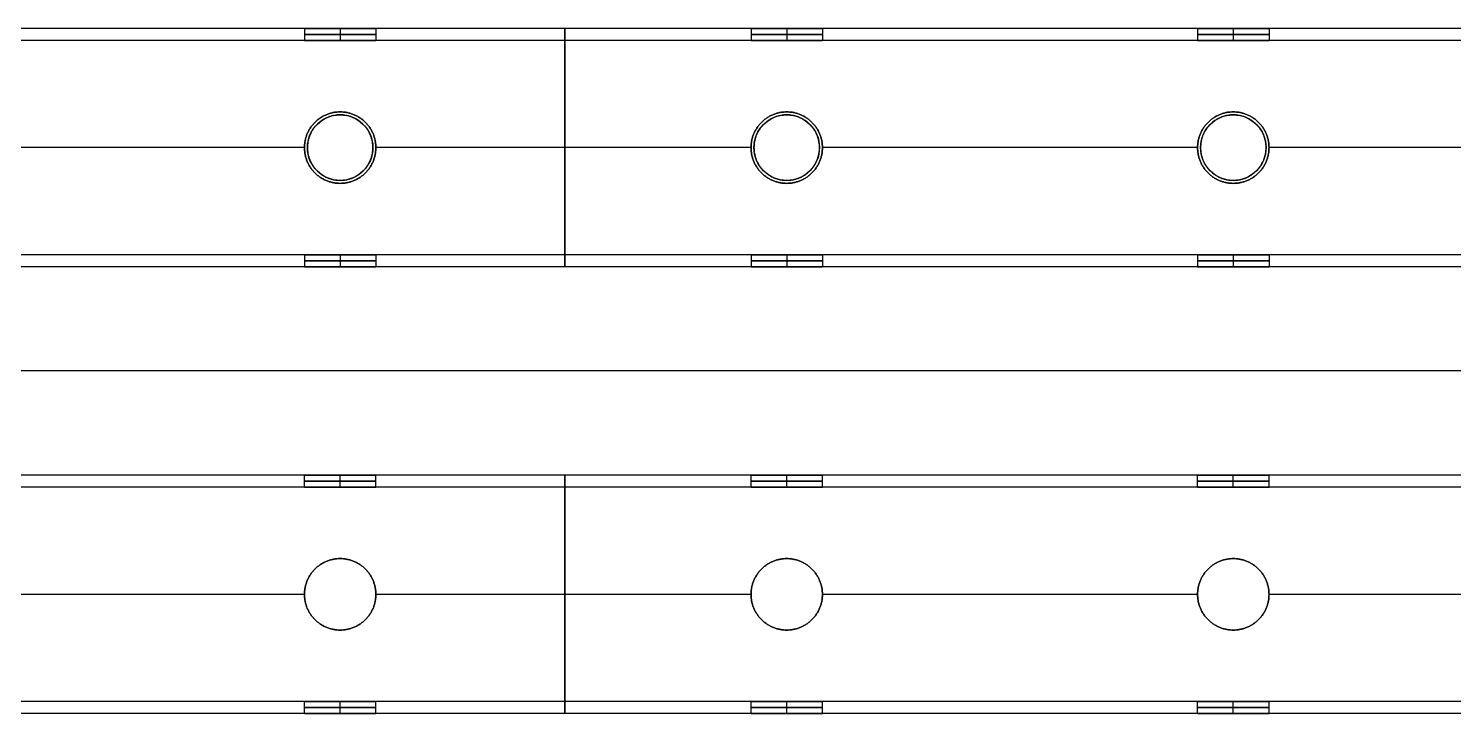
# Model space of a CAD drawing. Header units: millimetres. Extents: x -6529 to 809, y -8611 to 207.
# Drawn here: x -5088 to -4848.6, y -4487.4 to -4372.4 of the extents above; entities that cross this region are included whole.
import ezdxf

# ---------------------------------------------------------------- set-up
doc = ezdxf.new("R2010")
doc.units = ezdxf.units.MM
doc.header["$MEASUREMENT"] = 0
for name, color, linetype, true_color in [('gaten$11mm', 7, 'Continuous', 0xff6a35), ('platen', 7, 'Continuous', 0x007f00), ('staal', 5, 'Continuous', 0x0000ff)]:
    doc.layers.add(name, color=color, linetype=linetype, true_color=true_color)

# ---------------------------------------------------------------- blocks, each defined once
blk = doc.blocks.new('plaat base')
at = {"layer": 'platen'}
for p, q in [((58, -600), (1258, -600)), ((58, -600, 18), (1258, -600, 18))]:
    blk.add_line(p, q, dxfattribs=at)
blk = doc.blocks.new('top plaat')
at = {"layer": 'platen'}
for p, q in [((0, -618), (1316, -618)), ((0, -618, 18), (1316, -618, 18)), ((245.5, -650), (245.5, -650, 18)), ((320.5, -650), (320.5, -650, 18)), ((395.5, -650), (395.5, -650, 18)), ((240, -655.5), (240, -655.5, 18)), ((251, -655.5), (251, -655.5, 18)), ((315, -655.5), (315, -655.5, 18)), ((326, -655.5), (326, -655.5, 18)), ((390, -655.5), (390, -655.5, 18)), ((401, -655.5), (401, -655.5, 18)), ((245.5, -661), (245.5, -661, 18)), ((320.5, -661), (320.5, -661, 18)), ((395.5, -661), (395.5, -661, 18))]:
    blk.add_line(p, q, dxfattribs=at)
for centre in [(245.5, -655.5, 9), (320.5, -655.5, 9), (395.5, -655.5, 9)]:
    blk.add_circle(centre, 5.5, dxfattribs=at)
for points in [[(245.5, -650), (251, -650), (251, -655.5), (251, -661), (245.5, -661), (240, -661), (240, -655.5), (240, -650), (245.5, -650)], [(245.5, -650, 18), (251, -650, 18), (251, -655.5, 18), (251, -661, 18), (245.5, -661, 18), (240, -661, 18), (240, -655.5, 18), (240, -650, 18), (245.5, -650, 18)], [(320.5, -650), (326, -650), (326, -655.5), (326, -661), (320.5, -661), (315, -661), (315, -655.5), (315, -650), (320.5, -650)], [(320.5, -650, 18), (326, -650, 18), (326, -655.5, 18), (326, -661, 18), (320.5, -661, 18), (315, -661, 18), (315, -655.5, 18), (315, -650, 18), (320.5, -650, 18)], [(395.5, -650), (401, -650), (401, -655.5), (401, -661), (395.5, -661), (390, -661), (390, -655.5), (390, -650), (395.5, -650)], [(395.5, -650, 18), (401, -650, 18), (401, -655.5, 18), (401, -661, 18), (395.5, -661, 18), (390, -661, 18), (390, -655.5, 18), (390, -650, 18), (395.5, -650, 18)]]:
    blk.add_rational_spline(points, [1, 0.707106781187, 1, 0.707106781187, 1, 0.707106781187, 1, 0.707106781187, 1], degree=2, knots=[-37.699112, -37.699112, -37.699112, -28.274334, -28.274334, -18.849556, -18.849556, -9.424778, -9.424778, 0, 0, 0], dxfattribs=at)

msp = doc.modelspace()

# ---------------------------------------------------------------- linework, layer by layer
at = {"layer": 'gaten$11mm'}
for centre in [(-5035.61, -4392.39), (-4960.61, -4392.39), (-4885.61, -4392.39)]:
    msp.add_circle(centre, 5.5, dxfattribs=at)
at = {"layer": 'staal'}
for p, q in [((-5041.61, -4372.39, 20), (-5041.61, -4374.39, 20)), ((-5035.61, -4372.39, 26), (-5035.61, -4374.39, 26)), ((-5035.61, -4372.39, 14), (-5035.61, -4374.39, 14)), ((-5029.61, -4372.39, 20), (-5029.61, -4374.39, 20)), ((-4966.61, -4372.39, 20), (-4966.61, -4374.39, 20)), ((-4960.61, -4372.39, 26), (-4960.61, -4374.39, 26)), ((-4960.61, -4372.39, 14), (-4960.61, -4374.39, 14)), ((-4954.61, -4372.39, 20), (-4954.61, -4374.39, 20)), ((-4891.61, -4372.39, 20), (-4891.61, -4374.39, 20)), ((-4885.61, -4372.39, 26), (-4885.61, -4374.39, 26)), ((-4885.61, -4372.39, 14), (-4885.61, -4374.39, 14)), ((-4879.61, -4372.39, 20), (-4879.61, -4374.39, 20)), ((-5035.61, -4386.39, 2), (-5035.61, -4386.39)), ((-5035.61, -4386.39, 40), (-5035.61, -4386.39, 38)), ((-4960.61, -4386.39, 2), (-4960.61, -4386.39)), ((-4960.61, -4386.39, 40), (-4960.61, -4386.39, 38)), ((-4885.61, -4386.39, 2), (-4885.61, -4386.39)), ((-4885.61, -4386.39, 40), (-4885.61, -4386.39, 38)), ((-5041.61, -4392.39, 2), (-5041.61, -4392.39)), ((-5041.61, -4392.39, 40), (-5041.61, -4392.39, 38)), ((-5029.61, -4392.39, 2), (-5029.61, -4392.39)), ((-5029.61, -4392.39, 40), (-5029.61, -4392.39, 38)), ((-4966.61, -4392.39, 2), (-4966.61, -4392.39)), ((-4966.61, -4392.39, 40), (-4966.61, -4392.39, 38)), ((-4954.61, -4392.39, 2), (-4954.61, -4392.39)), ((-4954.61, -4392.39, 40), (-4954.61, -4392.39, 38)), ((-4891.61, -4392.39, 2), (-4891.61, -4392.39)), ((-4891.61, -4392.39, 40), (-4891.61, -4392.39, 38)), ((-4879.61, -4392.39, 2), (-4879.61, -4392.39)), ((-4879.61, -4392.39, 40), (-4879.61, -4392.39, 38)), ((-5035.61, -4398.39, 2), (-5035.61, -4398.39)), ((-5035.61, -4398.39, 40), (-5035.61, -4398.39, 38)), ((-4960.61, -4398.39, 2), (-4960.61, -4398.39)), ((-4960.61, -4398.39, 40), (-4960.61, -4398.39, 38)), ((-4885.61, -4398.39, 2), (-4885.61, -4398.39)), ((-4885.61, -4398.39, 40), (-4885.61, -4398.39, 38)), ((-5041.61, -4410.39, 20), (-5041.61, -4412.39, 20)), ((-5035.61, -4410.39, 26), (-5035.61, -4412.39, 26)), ((-5035.61, -4410.39, 14), (-5035.61, -4412.39, 14)), ((-5029.61, -4410.39, 20), (-5029.61, -4412.39, 20)), ((-4966.61, -4410.39, 20), (-4966.61, -4412.39, 20)), ((-4960.61, -4410.39, 26), (-4960.61, -4412.39, 26)), ((-4960.61, -4410.39, 14), (-4960.61, -4412.39, 14)), ((-4954.61, -4410.39, 20), (-4954.61, -4412.39, 20)), ((-4891.61, -4410.39, 20), (-4891.61, -4412.39, 20)), ((-4885.61, -4410.39, 26), (-4885.61, -4412.39, 26)), ((-4885.61, -4410.39, 14), (-4885.61, -4412.39, 14)), ((-4879.61, -4410.39, 20), (-4879.61, -4412.39, 20)), ((-5041.61, -4449.39, 1296), (-5041.61, -4447.39, 1296)), ((-5035.61, -4449.39, 1302), (-5035.61, -4447.39, 1302)), ((-5035.61, -4449.39, 1290), (-5035.61, -4447.39, 1290)), ((-5029.61, -4449.39, 1296), (-5029.61, -4447.39, 1296)), ((-4966.61, -4449.39, 1296), (-4966.61, -4447.39, 1296)), ((-4960.61, -4449.39, 1302), (-4960.61, -4447.39, 1302)), ((-4960.61, -4449.39, 1290), (-4960.61, -4447.39, 1290)), ((-4954.61, -4449.39, 1296), (-4954.61, -4447.39, 1296)), ((-4891.61, -4449.39, 1296), (-4891.61, -4447.39, 1296)), ((-4885.61, -4449.39, 1302), (-4885.61, -4447.39, 1302)), ((-4885.61, -4449.39, 1290), (-4885.61, -4447.39, 1290)), ((-4879.61, -4449.39, 1296), (-4879.61, -4447.39, 1296)), ((-5035.61, -4461.39, 1278), (-5035.61, -4461.39, 1276)), ((-5035.61, -4461.39, 1316), (-5035.61, -4461.39, 1314)), ((-4960.61, -4461.39, 1278), (-4960.61, -4461.39, 1276)), ((-4960.61, -4461.39, 1316), (-4960.61, -4461.39, 1314)), ((-4885.61, -4461.39, 1278), (-4885.61, -4461.39, 1276)), ((-4885.61, -4461.39, 1316), (-4885.61, -4461.39, 1314)), ((-5041.61, -4467.39, 1278), (-5041.61, -4467.39, 1276)), ((-5041.61, -4467.39, 1316), (-5041.61, -4467.39, 1314)), ((-5029.61, -4467.39, 1278), (-5029.61, -4467.39, 1276)), ((-5029.61, -4467.39, 1316), (-5029.61, -4467.39, 1314)), ((-4966.61, -4467.39, 1278), (-4966.61, -4467.39, 1276)), ((-4966.61, -4467.39, 1316), (-4966.61, -4467.39, 1314)), ((-4954.61, -4467.39, 1278), (-4954.61, -4467.39, 1276)), ((-4954.61, -4467.39, 1316), (-4954.61, -4467.39, 1314)), ((-4891.61, -4467.39, 1278), (-4891.61, -4467.39, 1276)), ((-4891.61, -4467.39, 1316), (-4891.61, -4467.39, 1314)), ((-4879.61, -4467.39, 1278), (-4879.61, -4467.39, 1276)), ((-4879.61, -4467.39, 1316), (-4879.61, -4467.39, 1314)), ((-5035.61, -4473.39, 1278), (-5035.61, -4473.39, 1276)), ((-5035.61, -4473.39, 1316), (-5035.61, -4473.39, 1314)), ((-4960.61, -4473.39, 1278), (-4960.61, -4473.39, 1276)), ((-4960.61, -4473.39, 1316), (-4960.61, -4473.39, 1314)), ((-4885.61, -4473.39, 1278), (-4885.61, -4473.39, 1276)), ((-4885.61, -4473.39, 1316), (-4885.61, -4473.39, 1314)), ((-5041.61, -4487.39, 1296), (-5041.61, -4485.39, 1296)), ((-5035.61, -4487.39, 1302), (-5035.61, -4485.39, 1302)), ((-5035.61, -4487.39, 1290), (-5035.61, -4485.39, 1290)), ((-5029.61, -4487.39, 1296), (-5029.61, -4485.39, 1296)), ((-4966.61, -4487.39, 1296), (-4966.61, -4485.39, 1296)), ((-4960.61, -4487.39, 1302), (-4960.61, -4485.39, 1302)), ((-4960.61, -4487.39, 1290), (-4960.61, -4485.39, 1290)), ((-4954.61, -4487.39, 1296), (-4954.61, -4485.39, 1296)), ((-4891.61, -4487.39, 1296), (-4891.61, -4485.39, 1296)), ((-4885.61, -4487.39, 1302), (-4885.61, -4485.39, 1302)), ((-4885.61, -4487.39, 1290), (-4885.61, -4485.39, 1290)), ((-4879.61, -4487.39, 1296), (-4879.61, -4485.39, 1296))]:
    msp.add_line(p, q, dxfattribs=at)
for points in [[(-4680.11, -4372.39), (-4997.86, -4372.39), (-5315.61, -4372.39)], [(-4680.11, -4372.39, 40), (-4997.86, -4372.39, 40), (-5315.61, -4372.39, 40)], [(-5041.61, -4372.39, 20), (-5073.11, -4372.39, 20), (-5104.61, -4372.39, 20)], [(-4966.61, -4372.39, 20), (-4998.11, -4372.39, 20), (-5029.61, -4372.39, 20)], [(-4997.86, -4372.39), (-4997.86, -4392.39), (-4997.86, -4412.39)], [(-4997.86, -4412.39, 40), (-4997.86, -4392.39, 40), (-4997.86, -4372.39, 40)], [(-4997.86, -4372.39, 40), (-4997.86, -4372.39, 20), (-4997.86, -4372.39)], [(-4891.61, -4372.39, 20), (-4923.11, -4372.39, 20), (-4954.61, -4372.39, 20)], [(-4816.61, -4372.39, 20), (-4848.11, -4372.39, 20), (-4879.61, -4372.39, 20)], [(-4680.11, -4374.39, 2), (-4997.86, -4374.39, 2), (-5315.61, -4374.39, 2)], [(-4680.11, -4374.39, 38), (-4997.86, -4374.39, 38), (-5315.61, -4374.39, 38)], [(-5041.61, -4374.39, 20), (-5073.11, -4374.39, 20), (-5104.61, -4374.39, 20)], [(-4966.61, -4374.39, 20), (-4998.11, -4374.39, 20), (-5029.61, -4374.39, 20)], [(-4997.86, -4410.39, 2), (-4997.86, -4392.39, 2), (-4997.86, -4374.39, 2)], [(-4997.86, -4374.39, 2), (-4997.86, -4374.39, 20), (-4997.86, -4374.39, 38)], [(-4997.86, -4374.39, 38), (-4997.86, -4392.39, 38), (-4997.86, -4410.39, 38)], [(-4891.61, -4374.39, 20), (-4923.11, -4374.39, 20), (-4954.61, -4374.39, 20)], [(-4816.61, -4374.39, 20), (-4848.11, -4374.39, 20), (-4879.61, -4374.39, 20)], [(-5041.61, -4392.39), (-5073.11, -4392.39), (-5104.61, -4392.39)], [(-5041.61, -4392.39, 40), (-5073.11, -4392.39, 40), (-5104.61, -4392.39, 40)], [(-5041.61, -4392.39, 2), (-5073.11, -4392.39, 2), (-5104.61, -4392.39, 2)], [(-5041.61, -4392.39, 38), (-5073.11, -4392.39, 38), (-5104.61, -4392.39, 38)], [(-4966.61, -4392.39), (-4998.11, -4392.39), (-5029.61, -4392.39)], [(-4966.61, -4392.39, 40), (-4998.11, -4392.39, 40), (-5029.61, -4392.39, 40)], [(-4966.61, -4392.39, 2), (-4998.11, -4392.39, 2), (-5029.61, -4392.39, 2)], [(-4966.61, -4392.39, 38), (-4998.11, -4392.39, 38), (-5029.61, -4392.39, 38)], [(-4891.61, -4392.39), (-4923.11, -4392.39), (-4954.61, -4392.39)], [(-4891.61, -4392.39, 40), (-4923.11, -4392.39, 40), (-4954.61, -4392.39, 40)], [(-4891.61, -4392.39, 2), (-4923.11, -4392.39, 2), (-4954.61, -4392.39, 2)], [(-4891.61, -4392.39, 38), (-4923.11, -4392.39, 38), (-4954.61, -4392.39, 38)], [(-4816.61, -4392.39), (-4848.11, -4392.39), (-4879.61, -4392.39)], [(-4816.61, -4392.39, 40), (-4848.11, -4392.39, 40), (-4879.61, -4392.39, 40)], [(-4816.61, -4392.39, 2), (-4848.11, -4392.39, 2), (-4879.61, -4392.39, 2)], [(-4816.61, -4392.39, 38), (-4848.11, -4392.39, 38), (-4879.61, -4392.39, 38)], [(-4680.11, -4410.39, 2), (-4997.86, -4410.39, 2), (-5315.61, -4410.39, 2)], [(-4680.11, -4410.39, 38), (-4997.86, -4410.39, 38), (-5315.61, -4410.39, 38)], [(-5041.61, -4410.39, 20), (-5073.11, -4410.39, 20), (-5104.61, -4410.39, 20)], [(-4966.61, -4410.39, 20), (-4998.11, -4410.39, 20), (-5029.61, -4410.39, 20)], [(-4997.86, -4410.39, 38), (-4997.86, -4410.39, 20), (-4997.86, -4410.39, 2)], [(-4891.61, -4410.39, 20), (-4923.11, -4410.39, 20), (-4954.61, -4410.39, 20)], [(-4816.61, -4410.39, 20), (-4848.11, -4410.39, 20), (-4879.61, -4410.39, 20)], [(-4680.11, -4412.39), (-4997.86, -4412.39), (-5315.61, -4412.39)], [(-4680.11, -4412.39, 40), (-4997.86, -4412.39, 40), (-5315.61, -4412.39, 40)], [(-5041.61, -4412.39, 20), (-5073.11, -4412.39, 20), (-5104.61, -4412.39, 20)], [(-4966.61, -4412.39, 20), (-4998.11, -4412.39, 20), (-5029.61, -4412.39, 20)], [(-4997.86, -4412.39), (-4997.86, -4412.39, 20), (-4997.86, -4412.39, 40)], [(-4891.61, -4412.39, 20), (-4923.11, -4412.39, 20), (-4954.61, -4412.39, 20)], [(-4816.61, -4412.39, 20), (-4848.11, -4412.39, 20), (-4879.61, -4412.39, 20)], [(-4680.11, -4447.39, 1276), (-4997.86, -4447.39, 1276), (-5315.61, -4447.39, 1276)], [(-4680.11, -4447.39, 1316), (-4997.86, -4447.39, 1316), (-5315.61, -4447.39, 1316)], [(-5041.61, -4447.39, 1296), (-5073.11, -4447.39, 1296), (-5104.61, -4447.39, 1296)], [(-4966.61, -4447.39, 1296), (-4998.11, -4447.39, 1296), (-5029.61, -4447.39, 1296)], [(-4997.86, -4487.39, 1276), (-4997.86, -4467.39, 1276), (-4997.86, -4447.39, 1276)], [(-4997.86, -4447.39, 1276), (-4997.86, -4447.39, 1296), (-4997.86, -4447.39, 1316)], [(-4997.86, -4447.39, 1316), (-4997.86, -4467.39, 1316), (-4997.86, -4487.39, 1316)], [(-4891.61, -4447.39, 1296), (-4923.11, -4447.39, 1296), (-4954.61, -4447.39, 1296)], [(-4816.61, -4447.39, 1296), (-4848.11, -4447.39, 1296), (-4879.61, -4447.39, 1296)], [(-4680.11, -4449.39, 1278), (-4997.86, -4449.39, 1278), (-5315.61, -4449.39, 1278)], [(-4680.11, -4449.39, 1314), (-4997.86, -4449.39, 1314), (-5315.61, -4449.39, 1314)], [(-5041.61, -4449.39, 1296), (-5073.11, -4449.39, 1296), (-5104.61, -4449.39, 1296)], [(-4966.61, -4449.39, 1296), (-4998.11, -4449.39, 1296), (-5029.61, -4449.39, 1296)], [(-4997.86, -4449.39, 1314), (-4997.86, -4449.39, 1296), (-4997.86, -4449.39, 1278)], [(-4997.86, -4449.39, 1278), (-4997.86, -4467.39, 1278), (-4997.86, -4485.39, 1278)], [(-4997.86, -4485.39, 1314), (-4997.86, -4467.39, 1314), (-4997.86, -4449.39, 1314)], [(-4891.61, -4449.39, 1296), (-4923.11, -4449.39, 1296), (-4954.61, -4449.39, 1296)], [(-4816.61, -4449.39, 1296), (-4848.11, -4449.39, 1296), (-4879.61, -4449.39, 1296)], [(-5041.61, -4467.39, 1276), (-5073.11, -4467.39, 1276), (-5104.61, -4467.39, 1276)], [(-5041.61, -4467.39, 1316), (-5073.11, -4467.39, 1316), (-5104.61, -4467.39, 1316)], [(-5041.61, -4467.39, 1278), (-5073.11, -4467.39, 1278), (-5104.61, -4467.39, 1278)], [(-5041.61, -4467.39, 1314), (-5073.11, -4467.39, 1314), (-5104.61, -4467.39, 1314)], [(-4966.61, -4467.39, 1276), (-4998.11, -4467.39, 1276), (-5029.61, -4467.39, 1276)], [(-4966.61, -4467.39, 1316), (-4998.11, -4467.39, 1316), (-5029.61, -4467.39, 1316)], [(-4966.61, -4467.39, 1278), (-4998.11, -4467.39, 1278), (-5029.61, -4467.39, 1278)], [(-4966.61, -4467.39, 1314), (-4998.11, -4467.39, 1314), (-5029.61, -4467.39, 1314)], [(-4891.61, -4467.39, 1276), (-4923.11, -4467.39, 1276), (-4954.61, -4467.39, 1276)], [(-4891.61, -4467.39, 1316), (-4923.11, -4467.39, 1316), (-4954.61, -4467.39, 1316)], [(-4891.61, -4467.39, 1278), (-4923.11, -4467.39, 1278), (-4954.61, -4467.39, 1278)], [(-4891.61, -4467.39, 1314), (-4923.11, -4467.39, 1314), (-4954.61, -4467.39, 1314)], [(-4816.61, -4467.39, 1276), (-4848.11, -4467.39, 1276), (-4879.61, -4467.39, 1276)], [(-4816.61, -4467.39, 1316), (-4848.11, -4467.39, 1316), (-4879.61, -4467.39, 1316)], [(-4816.61, -4467.39, 1278), (-4848.11, -4467.39, 1278), (-4879.61, -4467.39, 1278)], [(-4816.61, -4467.39, 1314), (-4848.11, -4467.39, 1314), (-4879.61, -4467.39, 1314)], [(-4680.11, -4485.39, 1278), (-4997.86, -4485.39, 1278), (-5315.61, -4485.39, 1278)], [(-4680.11, -4485.39, 1314), (-4997.86, -4485.39, 1314), (-5315.61, -4485.39, 1314)], [(-4680.11, -4487.39, 1276), (-4997.86, -4487.39, 1276), (-5315.61, -4487.39, 1276)], [(-4680.11, -4487.39, 1316), (-4997.86, -4487.39, 1316), (-5315.61, -4487.39, 1316)], [(-5041.61, -4485.39, 1296), (-5073.11, -4485.39, 1296), (-5104.61, -4485.39, 1296)], [(-5041.61, -4487.39, 1296), (-5073.11, -4487.39, 1296), (-5104.61, -4487.39, 1296)], [(-4966.61, -4485.39, 1296), (-4998.11, -4485.39, 1296), (-5029.61, -4485.39, 1296)], [(-4966.61, -4487.39, 1296), (-4998.11, -4487.39, 1296), (-5029.61, -4487.39, 1296)], [(-4997.86, -4485.39, 1278), (-4997.86, -4485.39, 1296), (-4997.86, -4485.39, 1314)], [(-4997.86, -4487.39, 1316), (-4997.86, -4487.39, 1296), (-4997.86, -4487.39, 1276)], [(-4891.61, -4485.39, 1296), (-4923.11, -4485.39, 1296), (-4954.61, -4485.39, 1296)], [(-4891.61, -4487.39, 1296), (-4923.11, -4487.39, 1296), (-4954.61, -4487.39, 1296)], [(-4816.61, -4485.39, 1296), (-4848.11, -4485.39, 1296), (-4879.61, -4485.39, 1296)], [(-4816.61, -4487.39, 1296), (-4848.11, -4487.39, 1296), (-4879.61, -4487.39, 1296)]]:
    msp.add_open_spline(points, degree=2, dxfattribs=at)
for points, weights, knots in [([(-5035.61, -4372.39, 26), (-5041.61, -4372.39, 26), (-5041.61, -4372.39, 20), (-5041.61, -4372.39, 14), (-5035.61, -4372.39, 14), (-5029.61, -4372.39, 14), (-5029.61, -4372.39, 20), (-5029.61, -4372.39, 26), (-5035.61, -4372.39, 26)], [1, 0.707106781187, 1, 0.707106781187, 1, 0.707106781187, 1, 0.707106781187, 1], [0, 0, 0, 7.853982, 7.853982, 15.707963, 15.707963, 23.561945, 23.561945, 31.415927, 31.415927, 31.415927]), ([(-4960.61, -4372.39, 26), (-4966.61, -4372.39, 26), (-4966.61, -4372.39, 20), (-4966.61, -4372.39, 14), (-4960.61, -4372.39, 14), (-4954.61, -4372.39, 14), (-4954.61, -4372.39, 20), (-4954.61, -4372.39, 26), (-4960.61, -4372.39, 26)], [1, 0.707106781187, 1, 0.707106781187, 1, 0.707106781187, 1, 0.707106781187, 1], [0, 0, 0, 7.853982, 7.853982, 15.707963, 15.707963, 23.561945, 23.561945, 31.415927, 31.415927, 31.415927]), ([(-4885.61, -4372.39, 26), (-4891.61, -4372.39, 26), (-4891.61, -4372.39, 20), (-4891.61, -4372.39, 14), (-4885.61, -4372.39, 14), (-4879.61, -4372.39, 14), (-4879.61, -4372.39, 20), (-4879.61, -4372.39, 26), (-4885.61, -4372.39, 26)], [1, 0.707106781187, 1, 0.707106781187, 1, 0.707106781187, 1, 0.707106781187, 1], [0, 0, 0, 7.853982, 7.853982, 15.707963, 15.707963, 23.561945, 23.561945, 31.415927, 31.415927, 31.415927]), ([(-5035.61, -4373.39, 26), (-5041.61, -4373.39, 26), (-5041.61, -4373.39, 20), (-5041.61, -4373.39, 14), (-5035.61, -4373.39, 14), (-5029.61, -4373.39, 14), (-5029.61, -4373.39, 20), (-5029.61, -4373.39, 26), (-5035.61, -4373.39, 26)], [1, 0.707106781187, 1, 0.707106781187, 1, 0.707106781187, 1, 0.707106781187, 1], [0, 0, 0, 7.853982, 7.853982, 15.707963, 15.707963, 23.561945, 23.561945, 31.415927, 31.415927, 31.415927]), ([(-5035.61, -4374.39, 26), (-5029.61, -4374.39, 26), (-5029.61, -4374.39, 20), (-5029.61, -4374.39, 14), (-5035.61, -4374.39, 14), (-5041.61, -4374.39, 14), (-5041.61, -4374.39, 20), (-5041.61, -4374.39, 26), (-5035.61, -4374.39, 26)], [1, 0.707106781187, 1, 0.707106781187, 1, 0.707106781187, 1, 0.707106851018, 0.999999860338], [-31.415927, -31.415927, -31.415927, -23.561944, -23.561944, -15.707962, -15.707962, -7.85398, -7.85398, 0, 0, 0]), ([(-4960.61, -4373.39, 26), (-4966.61, -4373.39, 26), (-4966.61, -4373.39, 20), (-4966.61, -4373.39, 14), (-4960.61, -4373.39, 14), (-4954.61, -4373.39, 14), (-4954.61, -4373.39, 20), (-4954.61, -4373.39, 26), (-4960.61, -4373.39, 26)], [1, 0.707106781187, 1, 0.707106781187, 1, 0.707106781187, 1, 0.707106781187, 1], [0, 0, 0, 7.853982, 7.853982, 15.707963, 15.707963, 23.561945, 23.561945, 31.415927, 31.415927, 31.415927]), ([(-4960.61, -4374.39, 26), (-4954.61, -4374.39, 26), (-4954.61, -4374.39, 20), (-4954.61, -4374.39, 14), (-4960.61, -4374.39, 14), (-4966.61, -4374.39, 14), (-4966.61, -4374.39, 20), (-4966.61, -4374.39, 26), (-4960.61, -4374.39, 26)], [1, 0.707106781187, 1, 0.707106781187, 1, 0.707106781187, 1, 0.707106851018, 0.999999860338], [-31.415927, -31.415927, -31.415927, -23.561944, -23.561944, -15.707962, -15.707962, -7.85398, -7.85398, 0, 0, 0]), ([(-4885.61, -4373.39, 26), (-4891.61, -4373.39, 26), (-4891.61, -4373.39, 20), (-4891.61, -4373.39, 14), (-4885.61, -4373.39, 14), (-4879.61, -4373.39, 14), (-4879.61, -4373.39, 20), (-4879.61, -4373.39, 26), (-4885.61, -4373.39, 26)], [1, 0.707106781187, 1, 0.707106781187, 1, 0.707106781187, 1, 0.707106781187, 1], [0, 0, 0, 7.853982, 7.853982, 15.707963, 15.707963, 23.561945, 23.561945, 31.415927, 31.415927, 31.415927]), ([(-4885.61, -4374.39, 26), (-4879.61, -4374.39, 26), (-4879.61, -4374.39, 20), (-4879.61, -4374.39, 14), (-4885.61, -4374.39, 14), (-4891.61, -4374.39, 14), (-4891.61, -4374.39, 20), (-4891.61, -4374.39, 26), (-4885.61, -4374.39, 26)], [1, 0.707106781187, 1, 0.707106781187, 1, 0.707106781187, 1, 0.707106781187, 1], [-31.415927, -31.415927, -31.415927, -23.561945, -23.561945, -15.707963, -15.707963, -7.853982, -7.853982, 0, 0, 0]), ([(-5035.61, -4398.39), (-5029.61, -4398.39), (-5029.61, -4392.39), (-5029.61, -4386.39), (-5035.61, -4386.39), (-5041.61, -4386.39), (-5041.61, -4392.39), (-5041.61, -4398.39), (-5035.61, -4398.39)], [1, 0.707106781187, 1, 0.707106781187, 1, 0.707106781187, 1, 0.707106781187, 1], [-31.415927, -31.415927, -31.415927, -23.561945, -23.561945, -15.707963, -15.707963, -7.853982, -7.853982, 0, 0, 0]), ([(-5035.61, -4398.39, 40), (-5041.61, -4398.39, 40), (-5041.61, -4392.39, 40), (-5041.61, -4386.39, 40), (-5035.61, -4386.39, 40), (-5029.61, -4386.39, 40), (-5029.61, -4392.39, 40), (-5029.61, -4398.39, 40), (-5035.61, -4398.39, 40)], [1, 0.707106781187, 1, 0.707106781187, 1, 0.707106781187, 1, 0.707106781187, 1], [0, 0, 0, 7.853982, 7.853982, 15.707963, 15.707963, 23.561945, 23.561945, 31.415927, 31.415927, 31.415927]), ([(-5035.61, -4398.39, 2), (-5041.61, -4398.39, 2), (-5041.61, -4392.39, 2), (-5041.61, -4386.39, 2), (-5035.61, -4386.39, 2), (-5029.61, -4386.39, 2), (-5029.61, -4392.39, 2), (-5029.61, -4398.39, 2), (-5035.61, -4398.39, 2)], [1, 0.707106781187, 1, 0.707106781187, 1, 0.707106781187, 1, 0.707106781187, 1], [0, 0, 0, 7.853982, 7.853982, 15.707963, 15.707963, 23.561945, 23.561945, 31.415927, 31.415927, 31.415927]), ([(-5035.61, -4398.39, 38), (-5029.61, -4398.39, 38), (-5029.61, -4392.39, 38), (-5029.61, -4386.39, 38), (-5035.61, -4386.39, 38), (-5041.61, -4386.39, 38), (-5041.61, -4392.39, 38), (-5041.61, -4398.39, 38), (-5035.61, -4398.39, 38)], [1, 0.707106781187, 1, 0.707106781187, 1, 0.707106781187, 1, 0.707106781187, 1], [-31.415927, -31.415927, -31.415927, -23.561945, -23.561945, -15.707963, -15.707963, -7.853982, -7.853982, 0, 0, 0]), ([(-5035.61, -4398.39, 1), (-5041.61, -4398.39, 1), (-5041.61, -4392.39, 1), (-5041.61, -4386.39, 1), (-5035.61, -4386.39, 1), (-5029.61, -4386.39, 1), (-5029.61, -4392.39, 1), (-5029.61, -4398.39, 1), (-5035.61, -4398.39, 1)], [1, 0.707106781187, 1, 0.707106781187, 1, 0.707106781187, 1, 0.707106781187, 1], [0, 0, 0, 7.853982, 7.853982, 15.707963, 15.707963, 23.561945, 23.561945, 31.415927, 31.415927, 31.415927]), ([(-5035.61, -4398.39, 39), (-5041.61, -4398.39, 39), (-5041.61, -4392.39, 39), (-5041.61, -4386.39, 39), (-5035.61, -4386.39, 39), (-5029.61, -4386.39, 39), (-5029.61, -4392.39, 39), (-5029.61, -4398.39, 39), (-5035.61, -4398.39, 39)], [1, 0.707106781187, 1, 0.707106781187, 1, 0.707106781187, 1, 0.707106781187, 1], [0, 0, 0, 7.853982, 7.853982, 15.707963, 15.707963, 23.561945, 23.561945, 31.415927, 31.415927, 31.415927]), ([(-4960.61, -4398.39), (-4954.61, -4398.39), (-4954.61, -4392.39), (-4954.61, -4386.39), (-4960.61, -4386.39), (-4966.61, -4386.39), (-4966.61, -4392.39), (-4966.61, -4398.39), (-4960.61, -4398.39)], [1, 0.707106781187, 1, 0.707106781187, 1, 0.707106781187, 1, 0.707106781187, 1], [-31.415927, -31.415927, -31.415927, -23.561945, -23.561945, -15.707963, -15.707963, -7.853982, -7.853982, 0, 0, 0]), ([(-4960.61, -4398.39, 40), (-4966.61, -4398.39, 40), (-4966.61, -4392.39, 40), (-4966.61, -4386.39, 40), (-4960.61, -4386.39, 40), (-4954.61, -4386.39, 40), (-4954.61, -4392.39, 40), (-4954.61, -4398.39, 40), (-4960.61, -4398.39, 40)], [1, 0.707106781187, 1, 0.707106781187, 1, 0.707106781187, 1, 0.707106781187, 1], [0, 0, 0, 7.853982, 7.853982, 15.707963, 15.707963, 23.561945, 23.561945, 31.415927, 31.415927, 31.415927]), ([(-4960.61, -4398.39, 2), (-4966.61, -4398.39, 2), (-4966.61, -4392.39, 2), (-4966.61, -4386.39, 2), (-4960.61, -4386.39, 2), (-4954.61, -4386.39, 2), (-4954.61, -4392.39, 2), (-4954.61, -4398.39, 2), (-4960.61, -4398.39, 2)], [1, 0.707106781187, 1, 0.707106781187, 1, 0.707106781187, 1, 0.707106781187, 1], [0, 0, 0, 7.853982, 7.853982, 15.707963, 15.707963, 23.561945, 23.561945, 31.415927, 31.415927, 31.415927]), ([(-4960.61, -4398.39, 38), (-4954.61, -4398.39, 38), (-4954.61, -4392.39, 38), (-4954.61, -4386.39, 38), (-4960.61, -4386.39, 38), (-4966.61, -4386.39, 38), (-4966.61, -4392.39, 38), (-4966.61, -4398.39, 38), (-4960.61, -4398.39, 38)], [1, 0.707106781187, 1, 0.707106781187, 1, 0.707106781187, 1, 0.707106781187, 1], [-31.415927, -31.415927, -31.415927, -23.561945, -23.561945, -15.707963, -15.707963, -7.853982, -7.853982, 0, 0, 0]), ([(-4960.61, -4398.39, 1), (-4966.61, -4398.39, 1), (-4966.61, -4392.39, 1), (-4966.61, -4386.39, 1), (-4960.61, -4386.39, 1), (-4954.61, -4386.39, 1), (-4954.61, -4392.39, 1), (-4954.61, -4398.39, 1), (-4960.61, -4398.39, 1)], [1, 0.707106781187, 1, 0.707106781187, 1, 0.707106781187, 1, 0.707106781187, 1], [0, 0, 0, 7.853982, 7.853982, 15.707963, 15.707963, 23.561945, 23.561945, 31.415927, 31.415927, 31.415927]), ([(-4960.61, -4398.39, 39), (-4966.61, -4398.39, 39), (-4966.61, -4392.39, 39), (-4966.61, -4386.39, 39), (-4960.61, -4386.39, 39), (-4954.61, -4386.39, 39), (-4954.61, -4392.39, 39), (-4954.61, -4398.39, 39), (-4960.61, -4398.39, 39)], [1, 0.707106781187, 1, 0.707106781187, 1, 0.707106781187, 1, 0.707106781187, 1], [0, 0, 0, 7.853982, 7.853982, 15.707963, 15.707963, 23.561945, 23.561945, 31.415927, 31.415927, 31.415927]), ([(-4885.61, -4398.39), (-4879.61, -4398.39), (-4879.61, -4392.39), (-4879.61, -4386.39), (-4885.61, -4386.39), (-4891.61, -4386.39), (-4891.61, -4392.39), (-4891.61, -4398.39), (-4885.61, -4398.39)], [1, 0.707106781187, 1, 0.707106781187, 1, 0.707106781187, 1, 0.707106781187, 1], [-31.415927, -31.415927, -31.415927, -23.561945, -23.561945, -15.707963, -15.707963, -7.853982, -7.853982, 0, 0, 0]), ([(-4885.61, -4398.39, 40), (-4891.61, -4398.39, 40), (-4891.61, -4392.39, 40), (-4891.61, -4386.39, 40), (-4885.61, -4386.39, 40), (-4879.61, -4386.39, 40), (-4879.61, -4392.39, 40), (-4879.61, -4398.39, 40), (-4885.61, -4398.39, 40)], [1, 0.707106781187, 1, 0.707106781187, 1, 0.707106781187, 1, 0.707106781187, 1], [0, 0, 0, 7.853982, 7.853982, 15.707963, 15.707963, 23.561945, 23.561945, 31.415927, 31.415927, 31.415927]), ([(-4885.61, -4398.39, 2), (-4891.61, -4398.39, 2), (-4891.61, -4392.39, 2), (-4891.61, -4386.39, 2), (-4885.61, -4386.39, 2), (-4879.61, -4386.39, 2), (-4879.61, -4392.39, 2), (-4879.61, -4398.39, 2), (-4885.61, -4398.39, 2)], [1, 0.707106781187, 1, 0.707106781187, 1, 0.707106781187, 1, 0.707106781187, 1], [0, 0, 0, 7.853982, 7.853982, 15.707963, 15.707963, 23.561945, 23.561945, 31.415927, 31.415927, 31.415927]), ([(-4885.61, -4398.39, 38), (-4879.61, -4398.39, 38), (-4879.61, -4392.39, 38), (-4879.61, -4386.39, 38), (-4885.61, -4386.39, 38), (-4891.61, -4386.39, 38), (-4891.61, -4392.39, 38), (-4891.61, -4398.39, 38), (-4885.61, -4398.39, 38)], [1, 0.707106781187, 1, 0.707106781187, 1, 0.707106781187, 1, 0.707106781187, 1], [-31.415927, -31.415927, -31.415927, -23.561945, -23.561945, -15.707963, -15.707963, -7.853982, -7.853982, 0, 0, 0]), ([(-4885.61, -4398.39, 1), (-4891.61, -4398.39, 1), (-4891.61, -4392.39, 1), (-4891.61, -4386.39, 1), (-4885.61, -4386.39, 1), (-4879.61, -4386.39, 1), (-4879.61, -4392.39, 1), (-4879.61, -4398.39, 1), (-4885.61, -4398.39, 1)], [1, 0.707106781187, 1, 0.707106781187, 1, 0.707106781187, 1, 0.707106781187, 1], [0, 0, 0, 7.853982, 7.853982, 15.707963, 15.707963, 23.561945, 23.561945, 31.415927, 31.415927, 31.415927]), ([(-4885.61, -4398.39, 39), (-4891.61, -4398.39, 39), (-4891.61, -4392.39, 39), (-4891.61, -4386.39, 39), (-4885.61, -4386.39, 39), (-4879.61, -4386.39, 39), (-4879.61, -4392.39, 39), (-4879.61, -4398.39, 39), (-4885.61, -4398.39, 39)], [1, 0.707106781187, 1, 0.707106781187, 1, 0.707106781187, 1, 0.707106781187, 1], [0, 0, 0, 7.853982, 7.853982, 15.707963, 15.707963, 23.561945, 23.561945, 31.415927, 31.415927, 31.415927]), ([(-5035.61, -4410.39, 26), (-5041.61, -4410.39, 26), (-5041.61, -4410.39, 20), (-5041.61, -4410.39, 14), (-5035.61, -4410.39, 14), (-5029.61, -4410.39, 14), (-5029.61, -4410.39, 20), (-5029.61, -4410.39, 26), (-5035.61, -4410.39, 26)], [1, 0.707106781187, 1, 0.707106781187, 1, 0.707106781187, 1, 0.707106781187, 1], [0, 0, 0, 7.853982, 7.853982, 15.707963, 15.707963, 23.561945, 23.561945, 31.415927, 31.415927, 31.415927]), ([(-4960.61, -4410.39, 26), (-4966.61, -4410.39, 26), (-4966.61, -4410.39, 20), (-4966.61, -4410.39, 14), (-4960.61, -4410.39, 14), (-4954.61, -4410.39, 14), (-4954.61, -4410.39, 20), (-4954.61, -4410.39, 26), (-4960.61, -4410.39, 26)], [1, 0.707106781187, 1, 0.707106781187, 1, 0.707106781187, 1, 0.707106781187, 1], [0, 0, 0, 7.853982, 7.853982, 15.707963, 15.707963, 23.561945, 23.561945, 31.415927, 31.415927, 31.415927]), ([(-4885.61, -4410.39, 26), (-4891.61, -4410.39, 26), (-4891.61, -4410.39, 20), (-4891.61, -4410.39, 14), (-4885.61, -4410.39, 14), (-4879.61, -4410.39, 14), (-4879.61, -4410.39, 20), (-4879.61, -4410.39, 26), (-4885.61, -4410.39, 26)], [0.999999860338, 0.707106851018, 1, 0.707106781187, 1, 0.707106781187, 1, 0.707106851018, 0.999999860338], [0, 0, 0, 7.853981, 7.853981, 15.707963, 15.707963, 23.561946, 23.561946, 31.415927, 31.415927, 31.415927]), ([(-5035.61, -4411.39, 26), (-5041.61, -4411.39, 26), (-5041.61, -4411.39, 20), (-5041.61, -4411.39, 14), (-5035.61, -4411.39, 14), (-5029.61, -4411.39, 14), (-5029.61, -4411.39, 20), (-5029.61, -4411.39, 26), (-5035.61, -4411.39, 26)], [1, 0.707106781187, 1, 0.707106781187, 1, 0.707106781187, 1, 0.707106781187, 1], [0, 0, 0, 7.853982, 7.853982, 15.707963, 15.707963, 23.561945, 23.561945, 31.415927, 31.415927, 31.415927]), ([(-5035.61, -4412.39, 26), (-5029.61, -4412.39, 26), (-5029.61, -4412.39, 20), (-5029.61, -4412.39, 14), (-5035.61, -4412.39, 14), (-5041.61, -4412.39, 14), (-5041.61, -4412.39, 20), (-5041.61, -4412.39, 26), (-5035.61, -4412.39, 26)], [1, 0.707106781187, 1, 0.707106781187, 1, 0.707106781187, 1, 0.707106781187, 1], [-31.415927, -31.415927, -31.415927, -23.561945, -23.561945, -15.707963, -15.707963, -7.853982, -7.853982, 0, 0, 0]), ([(-4960.61, -4411.39, 26), (-4966.61, -4411.39, 26), (-4966.61, -4411.39, 20), (-4966.61, -4411.39, 14), (-4960.61, -4411.39, 14), (-4954.61, -4411.39, 14), (-4954.61, -4411.39, 20), (-4954.61, -4411.39, 26), (-4960.61, -4411.39, 26)], [1, 0.707106781187, 1, 0.707106781187, 1, 0.707106781187, 1, 0.707106781187, 1], [0, 0, 0, 7.853982, 7.853982, 15.707963, 15.707963, 23.561945, 23.561945, 31.415927, 31.415927, 31.415927]), ([(-4960.61, -4412.39, 26), (-4954.61, -4412.39, 26), (-4954.61, -4412.39, 20), (-4954.61, -4412.39, 14), (-4960.61, -4412.39, 14), (-4966.61, -4412.39, 14), (-4966.61, -4412.39, 20), (-4966.61, -4412.39, 26), (-4960.61, -4412.39, 26)], [1, 0.707106781187, 1, 0.707106781187, 1, 0.707106781187, 1, 0.707106781187, 1], [-31.415927, -31.415927, -31.415927, -23.561945, -23.561945, -15.707963, -15.707963, -7.853982, -7.853982, 0, 0, 0]), ([(-4885.61, -4411.39, 26), (-4891.61, -4411.39, 26), (-4891.61, -4411.39, 20), (-4891.61, -4411.39, 14), (-4885.61, -4411.39, 14), (-4879.61, -4411.39, 14), (-4879.61, -4411.39, 20), (-4879.61, -4411.39, 26), (-4885.61, -4411.39, 26)], [1, 0.707106781187, 1, 0.707106781187, 1, 0.707106781187, 1, 0.707106781187, 1], [0, 0, 0, 7.853982, 7.853982, 15.707963, 15.707963, 23.561945, 23.561945, 31.415927, 31.415927, 31.415927]), ([(-4885.61, -4412.39, 26), (-4879.61, -4412.39, 26), (-4879.61, -4412.39, 20), (-4879.61, -4412.39, 14), (-4885.61, -4412.39, 14), (-4891.61, -4412.39, 14), (-4891.61, -4412.39, 20), (-4891.61, -4412.39, 26), (-4885.61, -4412.39, 26)], [1, 0.707106781187, 1, 0.707106781187, 1, 0.707106781187, 1, 0.707106781187, 1], [-31.415927, -31.415927, -31.415927, -23.561945, -23.561945, -15.707963, -15.707963, -7.853982, -7.853982, 0, 0, 0]), ([(-5035.61, -4447.39, 1302), (-5029.61, -4447.39, 1302), (-5029.61, -4447.39, 1296), (-5029.61, -4447.39, 1290), (-5035.61, -4447.39, 1290), (-5041.61, -4447.39, 1290), (-5041.61, -4447.39, 1296), (-5041.61, -4447.39, 1302), (-5035.61, -4447.39, 1302)], [1, 0.707106781187, 1, 0.707106781187, 1, 0.707106781187, 1, 0.707106781187, 1], [-31.415927, -31.415927, -31.415927, -23.561945, -23.561945, -15.707963, -15.707963, -7.853982, -7.853982, 0, 0, 0]), ([(-5035.61, -4448.39, 1302), (-5041.61, -4448.39, 1302), (-5041.61, -4448.39, 1296), (-5041.61, -4448.39, 1290), (-5035.61, -4448.39, 1290), (-5029.61, -4448.39, 1290), (-5029.61, -4448.39, 1296), (-5029.61, -4448.39, 1302), (-5035.61, -4448.39, 1302)], [1, 0.707106781187, 1, 0.707106781187, 1, 0.707106781187, 1, 0.707106781187, 1], [0, 0, 0, 7.853982, 7.853982, 15.707963, 15.707963, 23.561945, 23.561945, 31.415927, 31.415927, 31.415927]), ([(-4960.61, -4447.39, 1302), (-4954.61, -4447.39, 1302), (-4954.61, -4447.39, 1296), (-4954.61, -4447.39, 1290), (-4960.61, -4447.39, 1290), (-4966.61, -4447.39, 1290), (-4966.61, -4447.39, 1296), (-4966.61, -4447.39, 1302), (-4960.61, -4447.39, 1302)], [1, 0.707106781187, 1, 0.707106781187, 1, 0.707106781187, 1, 0.707106781187, 1], [-31.415927, -31.415927, -31.415927, -23.561945, -23.561945, -15.707963, -15.707963, -7.853982, -7.853982, 0, 0, 0]), ([(-4960.61, -4448.39, 1302), (-4966.61, -4448.39, 1302), (-4966.61, -4448.39, 1296), (-4966.61, -4448.39, 1290), (-4960.61, -4448.39, 1290), (-4954.61, -4448.39, 1290), (-4954.61, -4448.39, 1296), (-4954.61, -4448.39, 1302), (-4960.61, -4448.39, 1302)], [1, 0.707106781187, 1, 0.707106781187, 1, 0.707106781187, 1, 0.707106781187, 1], [0, 0, 0, 7.853982, 7.853982, 15.707963, 15.707963, 23.561945, 23.561945, 31.415927, 31.415927, 31.415927]), ([(-4885.61, -4447.39, 1302), (-4879.61, -4447.39, 1302), (-4879.61, -4447.39, 1296), (-4879.61, -4447.39, 1290), (-4885.61, -4447.39, 1290), (-4891.61, -4447.39, 1290), (-4891.61, -4447.39, 1296), (-4891.61, -4447.39, 1302), (-4885.61, -4447.39, 1302)], [1, 0.707106781187, 1, 0.707106781187, 1, 0.707106781187, 1, 0.707106781187, 1], [-31.415927, -31.415927, -31.415927, -23.561945, -23.561945, -15.707963, -15.707963, -7.853982, -7.853982, 0, 0, 0]), ([(-4885.61, -4448.39, 1302), (-4891.61, -4448.39, 1302), (-4891.61, -4448.39, 1296), (-4891.61, -4448.39, 1290), (-4885.61, -4448.39, 1290), (-4879.61, -4448.39, 1290), (-4879.61, -4448.39, 1296), (-4879.61, -4448.39, 1302), (-4885.61, -4448.39, 1302)], [1, 0.707106781187, 1, 0.707106781187, 1, 0.707106781187, 1, 0.707106781187, 1], [0, 0, 0, 7.853982, 7.853982, 15.707963, 15.707963, 23.561945, 23.561945, 31.415927, 31.415927, 31.415927]), ([(-5035.61, -4449.39, 1302), (-5041.61, -4449.39, 1302), (-5041.61, -4449.39, 1296), (-5041.61, -4449.39, 1290), (-5035.61, -4449.39, 1290), (-5029.61, -4449.39, 1290), (-5029.61, -4449.39, 1296), (-5029.61, -4449.39, 1302), (-5035.61, -4449.39, 1302)], [1, 0.707106781187, 1, 0.707106781187, 1, 0.707106781187, 1, 0.707106781187, 1], [0, 0, 0, 7.853982, 7.853982, 15.707963, 15.707963, 23.561945, 23.561945, 31.415927, 31.415927, 31.415927]), ([(-4960.61, -4449.39, 1302), (-4966.61, -4449.39, 1302), (-4966.61, -4449.39, 1296), (-4966.61, -4449.39, 1290), (-4960.61, -4449.39, 1290), (-4954.61, -4449.39, 1290), (-4954.61, -4449.39, 1296), (-4954.61, -4449.39, 1302), (-4960.61, -4449.39, 1302)], [1, 0.707106781187, 1, 0.707106781187, 1, 0.707106781187, 1, 0.707106781187, 1], [0, 0, 0, 7.853982, 7.853982, 15.707963, 15.707963, 23.561945, 23.561945, 31.415927, 31.415927, 31.415927]), ([(-4885.61, -4449.39, 1302), (-4891.61, -4449.39, 1302), (-4891.61, -4449.39, 1296), (-4891.61, -4449.39, 1290), (-4885.61, -4449.39, 1290), (-4879.61, -4449.39, 1290), (-4879.61, -4449.39, 1296), (-4879.61, -4449.39, 1302), (-4885.61, -4449.39, 1302)], [0.999999860338, 0.707106851018, 1, 0.707106781187, 1, 0.707106781187, 1, 0.707106851018, 0.999999860338], [0, 0, 0, 7.853981, 7.853981, 15.707963, 15.707963, 23.561946, 23.561946, 31.415927, 31.415927, 31.415927]), ([(-5035.61, -4461.39, 1276), (-5029.61, -4461.39, 1276), (-5029.61, -4467.39, 1276), (-5029.61, -4473.39, 1276), (-5035.61, -4473.39, 1276), (-5041.61, -4473.39, 1276), (-5041.61, -4467.39, 1276), (-5041.61, -4461.39, 1276), (-5035.61, -4461.39, 1276)], [1, 0.707106781187, 1, 0.707106781187, 1, 0.707106781187, 1, 0.707106781187, 1], [-31.415927, -31.415927, -31.415927, -23.561945, -23.561945, -15.707963, -15.707963, -7.853982, -7.853982, 0, 0, 0]), ([(-5035.61, -4461.39, 1316), (-5041.61, -4461.39, 1316), (-5041.61, -4467.39, 1316), (-5041.61, -4473.39, 1316), (-5035.61, -4473.39, 1316), (-5029.61, -4473.39, 1316), (-5029.61, -4467.39, 1316), (-5029.61, -4461.39, 1316), (-5035.61, -4461.39, 1316)], [1, 0.707106781187, 1, 0.707106781187, 1, 0.707106781187, 1, 0.707106781187, 1], [0, 0, 0, 7.853982, 7.853982, 15.707963, 15.707963, 23.561945, 23.561945, 31.415927, 31.415927, 31.415927]), ([(-5035.61, -4461.39, 1278), (-5041.61, -4461.39, 1278), (-5041.61, -4467.39, 1278), (-5041.61, -4473.39, 1278), (-5035.61, -4473.39, 1278), (-5029.61, -4473.39, 1278), (-5029.61, -4467.39, 1278), (-5029.61, -4461.39, 1278), (-5035.61, -4461.39, 1278)], [1, 0.707106781187, 1, 0.707106781187, 1, 0.707106781187, 1, 0.707106781187, 1], [0, 0, 0, 7.853982, 7.853982, 15.707963, 15.707963, 23.561945, 23.561945, 31.415927, 31.415927, 31.415927]), ([(-5035.61, -4461.39, 1314), (-5029.61, -4461.39, 1314), (-5029.61, -4467.39, 1314), (-5029.61, -4473.39, 1314), (-5035.61, -4473.39, 1314), (-5041.61, -4473.39, 1314), (-5041.61, -4467.39, 1314), (-5041.61, -4461.39, 1314), (-5035.61, -4461.39, 1314)], [1, 0.707106781187, 1, 0.707106781187, 1, 0.707106781187, 1, 0.707106781187, 1], [-31.415927, -31.415927, -31.415927, -23.561945, -23.561945, -15.707963, -15.707963, -7.853982, -7.853982, 0, 0, 0]), ([(-5035.61, -4461.39, 1277), (-5041.61, -4461.39, 1277), (-5041.61, -4467.39, 1277), (-5041.61, -4473.39, 1277), (-5035.61, -4473.39, 1277), (-5029.61, -4473.39, 1277), (-5029.61, -4467.39, 1277), (-5029.61, -4461.39, 1277), (-5035.61, -4461.39, 1277)], [1, 0.707106781187, 1, 0.707106781187, 1, 0.707106781187, 1, 0.707106781187, 1], [0, 0, 0, 7.853982, 7.853982, 15.707963, 15.707963, 23.561945, 23.561945, 31.415927, 31.415927, 31.415927]), ([(-5035.61, -4461.39, 1315), (-5041.61, -4461.39, 1315), (-5041.61, -4467.39, 1315), (-5041.61, -4473.39, 1315), (-5035.61, -4473.39, 1315), (-5029.61, -4473.39, 1315), (-5029.61, -4467.39, 1315), (-5029.61, -4461.39, 1315), (-5035.61, -4461.39, 1315)], [1, 0.707106781187, 1, 0.707106781187, 1, 0.707106781187, 1, 0.707106781187, 1], [0, 0, 0, 7.853982, 7.853982, 15.707963, 15.707963, 23.561945, 23.561945, 31.415927, 31.415927, 31.415927]), ([(-4960.61, -4461.39, 1276), (-4954.61, -4461.39, 1276), (-4954.61, -4467.39, 1276), (-4954.61, -4473.39, 1276), (-4960.61, -4473.39, 1276), (-4966.61, -4473.39, 1276), (-4966.61, -4467.39, 1276), (-4966.61, -4461.39, 1276), (-4960.61, -4461.39, 1276)], [1, 0.707106781187, 1, 0.707106781187, 1, 0.707106781187, 1, 0.707106781187, 1], [-31.415927, -31.415927, -31.415927, -23.561945, -23.561945, -15.707963, -15.707963, -7.853982, -7.853982, 0, 0, 0]), ([(-4960.61, -4461.39, 1316), (-4966.61, -4461.39, 1316), (-4966.61, -4467.39, 1316), (-4966.61, -4473.39, 1316), (-4960.61, -4473.39, 1316), (-4954.61, -4473.39, 1316), (-4954.61, -4467.39, 1316), (-4954.61, -4461.39, 1316), (-4960.61, -4461.39, 1316)], [1, 0.707106781187, 1, 0.707106781187, 1, 0.707106781187, 1, 0.707106781187, 1], [0, 0, 0, 7.853982, 7.853982, 15.707963, 15.707963, 23.561945, 23.561945, 31.415927, 31.415927, 31.415927]), ([(-4960.61, -4461.39, 1278), (-4966.61, -4461.39, 1278), (-4966.61, -4467.39, 1278), (-4966.61, -4473.39, 1278), (-4960.61, -4473.39, 1278), (-4954.61, -4473.39, 1278), (-4954.61, -4467.39, 1278), (-4954.61, -4461.39, 1278), (-4960.61, -4461.39, 1278)], [1, 0.707106781187, 1, 0.707106781187, 1, 0.707106781187, 1, 0.707106781187, 1], [0, 0, 0, 7.853982, 7.853982, 15.707963, 15.707963, 23.561945, 23.561945, 31.415927, 31.415927, 31.415927]), ([(-4960.61, -4461.39, 1314), (-4954.61, -4461.39, 1314), (-4954.61, -4467.39, 1314), (-4954.61, -4473.39, 1314), (-4960.61, -4473.39, 1314), (-4966.61, -4473.39, 1314), (-4966.61, -4467.39, 1314), (-4966.61, -4461.39, 1314), (-4960.61, -4461.39, 1314)], [1, 0.707106781187, 1, 0.707106781187, 1, 0.707106781187, 1, 0.707106781187, 1], [-31.415927, -31.415927, -31.415927, -23.561945, -23.561945, -15.707963, -15.707963, -7.853982, -7.853982, 0, 0, 0]), ([(-4960.61, -4461.39, 1277), (-4966.61, -4461.39, 1277), (-4966.61, -4467.39, 1277), (-4966.61, -4473.39, 1277), (-4960.61, -4473.39, 1277), (-4954.61, -4473.39, 1277), (-4954.61, -4467.39, 1277), (-4954.61, -4461.39, 1277), (-4960.61, -4461.39, 1277)], [1, 0.707106781187, 1, 0.707106781187, 1, 0.707106781187, 1, 0.707106781187, 1], [0, 0, 0, 7.853982, 7.853982, 15.707963, 15.707963, 23.561945, 23.561945, 31.415927, 31.415927, 31.415927]), ([(-4960.61, -4461.39, 1315), (-4966.61, -4461.39, 1315), (-4966.61, -4467.39, 1315), (-4966.61, -4473.39, 1315), (-4960.61, -4473.39, 1315), (-4954.61, -4473.39, 1315), (-4954.61, -4467.39, 1315), (-4954.61, -4461.39, 1315), (-4960.61, -4461.39, 1315)], [1, 0.707106781187, 1, 0.707106781187, 1, 0.707106781187, 1, 0.707106781187, 1], [0, 0, 0, 7.853982, 7.853982, 15.707963, 15.707963, 23.561945, 23.561945, 31.415927, 31.415927, 31.415927]), ([(-4885.61, -4461.39, 1276), (-4879.61, -4461.39, 1276), (-4879.61, -4467.39, 1276), (-4879.61, -4473.39, 1276), (-4885.61, -4473.39, 1276), (-4891.61, -4473.39, 1276), (-4891.61, -4467.39, 1276), (-4891.61, -4461.39, 1276), (-4885.61, -4461.39, 1276)], [1, 0.707106781187, 1, 0.707106781187, 1, 0.707106781187, 1, 0.707106781187, 1], [-31.415927, -31.415927, -31.415927, -23.561945, -23.561945, -15.707963, -15.707963, -7.853982, -7.853982, 0, 0, 0]), ([(-4885.61, -4461.39, 1316), (-4891.61, -4461.39, 1316), (-4891.61, -4467.39, 1316), (-4891.61, -4473.39, 1316), (-4885.61, -4473.39, 1316), (-4879.61, -4473.39, 1316), (-4879.61, -4467.39, 1316), (-4879.61, -4461.39, 1316), (-4885.61, -4461.39, 1316)], [1, 0.707106781187, 1, 0.707106781187, 1, 0.707106781187, 1, 0.707106781187, 1], [0, 0, 0, 7.853982, 7.853982, 15.707963, 15.707963, 23.561945, 23.561945, 31.415927, 31.415927, 31.415927]), ([(-4885.61, -4461.39, 1278), (-4891.61, -4461.39, 1278), (-4891.61, -4467.39, 1278), (-4891.61, -4473.39, 1278), (-4885.61, -4473.39, 1278), (-4879.61, -4473.39, 1278), (-4879.61, -4467.39, 1278), (-4879.61, -4461.39, 1278), (-4885.61, -4461.39, 1278)], [1, 0.707106781187, 1, 0.707106781187, 1, 0.707106781187, 1, 0.707106781187, 1], [0, 0, 0, 7.853982, 7.853982, 15.707963, 15.707963, 23.561945, 23.561945, 31.415927, 31.415927, 31.415927]), ([(-4885.61, -4461.39, 1314), (-4879.61, -4461.39, 1314), (-4879.61, -4467.39, 1314), (-4879.61, -4473.39, 1314), (-4885.61, -4473.39, 1314), (-4891.61, -4473.39, 1314), (-4891.61, -4467.39, 1314), (-4891.61, -4461.39, 1314), (-4885.61, -4461.39, 1314)], [1, 0.707106781187, 1, 0.707106781187, 1, 0.707106781187, 1, 0.707106781187, 1], [-31.415927, -31.415927, -31.415927, -23.561945, -23.561945, -15.707963, -15.707963, -7.853982, -7.853982, 0, 0, 0]), ([(-4885.61, -4461.39, 1277), (-4891.61, -4461.39, 1277), (-4891.61, -4467.39, 1277), (-4891.61, -4473.39, 1277), (-4885.61, -4473.39, 1277), (-4879.61, -4473.39, 1277), (-4879.61, -4467.39, 1277), (-4879.61, -4461.39, 1277), (-4885.61, -4461.39, 1277)], [1, 0.707106781187, 1, 0.707106781187, 1, 0.707106781187, 1, 0.707106781187, 1], [0, 0, 0, 7.853982, 7.853982, 15.707963, 15.707963, 23.561945, 23.561945, 31.415927, 31.415927, 31.415927]), ([(-4885.61, -4461.39, 1315), (-4891.61, -4461.39, 1315), (-4891.61, -4467.39, 1315), (-4891.61, -4473.39, 1315), (-4885.61, -4473.39, 1315), (-4879.61, -4473.39, 1315), (-4879.61, -4467.39, 1315), (-4879.61, -4461.39, 1315), (-4885.61, -4461.39, 1315)], [1, 0.707106781187, 1, 0.707106781187, 1, 0.707106781187, 1, 0.707106781187, 1], [0, 0, 0, 7.853982, 7.853982, 15.707963, 15.707963, 23.561945, 23.561945, 31.415927, 31.415927, 31.415927]), ([(-5035.61, -4485.39, 1302), (-5029.61, -4485.39, 1302), (-5029.61, -4485.39, 1296), (-5029.61, -4485.39, 1290), (-5035.61, -4485.39, 1290), (-5041.61, -4485.39, 1290), (-5041.61, -4485.39, 1296), (-5041.61, -4485.39, 1302), (-5035.61, -4485.39, 1302)], [1, 0.707106781187, 1, 0.707106781187, 1, 0.707106781187, 1, 0.707106851018, 0.999999860338], [-31.415927, -31.415927, -31.415927, -23.561944, -23.561944, -15.707962, -15.707962, -7.85398, -7.85398, 0, 0, 0]), ([(-5035.61, -4486.39, 1302), (-5041.61, -4486.39, 1302), (-5041.61, -4486.39, 1296), (-5041.61, -4486.39, 1290), (-5035.61, -4486.39, 1290), (-5029.61, -4486.39, 1290), (-5029.61, -4486.39, 1296), (-5029.61, -4486.39, 1302), (-5035.61, -4486.39, 1302)], [1, 0.707106781187, 1, 0.707106781187, 1, 0.707106781187, 1, 0.707106781187, 1], [0, 0, 0, 7.853982, 7.853982, 15.707963, 15.707963, 23.561945, 23.561945, 31.415927, 31.415927, 31.415927]), ([(-5035.61, -4487.39, 1302), (-5041.61, -4487.39, 1302), (-5041.61, -4487.39, 1296), (-5041.61, -4487.39, 1290), (-5035.61, -4487.39, 1290), (-5029.61, -4487.39, 1290), (-5029.61, -4487.39, 1296), (-5029.61, -4487.39, 1302), (-5035.61, -4487.39, 1302)], [1, 0.707106781187, 1, 0.707106781187, 1, 0.707106781187, 1, 0.707106781187, 1], [0, 0, 0, 7.853982, 7.853982, 15.707963, 15.707963, 23.561945, 23.561945, 31.415927, 31.415927, 31.415927]), ([(-4960.61, -4485.39, 1302), (-4954.61, -4485.39, 1302), (-4954.61, -4485.39, 1296), (-4954.61, -4485.39, 1290), (-4960.61, -4485.39, 1290), (-4966.61, -4485.39, 1290), (-4966.61, -4485.39, 1296), (-4966.61, -4485.39, 1302), (-4960.61, -4485.39, 1302)], [1, 0.707106781187, 1, 0.707106781187, 1, 0.707106781187, 1, 0.707106851018, 0.999999860338], [-31.415927, -31.415927, -31.415927, -23.561944, -23.561944, -15.707962, -15.707962, -7.85398, -7.85398, 0, 0, 0]), ([(-4960.61, -4486.39, 1302), (-4966.61, -4486.39, 1302), (-4966.61, -4486.39, 1296), (-4966.61, -4486.39, 1290), (-4960.61, -4486.39, 1290), (-4954.61, -4486.39, 1290), (-4954.61, -4486.39, 1296), (-4954.61, -4486.39, 1302), (-4960.61, -4486.39, 1302)], [1, 0.707106781187, 1, 0.707106781187, 1, 0.707106781187, 1, 0.707106781187, 1], [0, 0, 0, 7.853982, 7.853982, 15.707963, 15.707963, 23.561945, 23.561945, 31.415927, 31.415927, 31.415927]), ([(-4960.61, -4487.39, 1302), (-4966.61, -4487.39, 1302), (-4966.61, -4487.39, 1296), (-4966.61, -4487.39, 1290), (-4960.61, -4487.39, 1290), (-4954.61, -4487.39, 1290), (-4954.61, -4487.39, 1296), (-4954.61, -4487.39, 1302), (-4960.61, -4487.39, 1302)], [1, 0.707106781187, 1, 0.707106781187, 1, 0.707106781187, 1, 0.707106781187, 1], [0, 0, 0, 7.853982, 7.853982, 15.707963, 15.707963, 23.561945, 23.561945, 31.415927, 31.415927, 31.415927]), ([(-4885.61, -4485.39, 1302), (-4879.61, -4485.39, 1302), (-4879.61, -4485.39, 1296), (-4879.61, -4485.39, 1290), (-4885.61, -4485.39, 1290), (-4891.61, -4485.39, 1290), (-4891.61, -4485.39, 1296), (-4891.61, -4485.39, 1302), (-4885.61, -4485.39, 1302)], [1, 0.707106781187, 1, 0.707106781187, 1, 0.707106781187, 1, 0.707106781187, 1], [-31.415927, -31.415927, -31.415927, -23.561945, -23.561945, -15.707963, -15.707963, -7.853982, -7.853982, 0, 0, 0]), ([(-4885.61, -4486.39, 1302), (-4891.61, -4486.39, 1302), (-4891.61, -4486.39, 1296), (-4891.61, -4486.39, 1290), (-4885.61, -4486.39, 1290), (-4879.61, -4486.39, 1290), (-4879.61, -4486.39, 1296), (-4879.61, -4486.39, 1302), (-4885.61, -4486.39, 1302)], [1, 0.707106781187, 1, 0.707106781187, 1, 0.707106781187, 1, 0.707106781187, 1], [0, 0, 0, 7.853982, 7.853982, 15.707963, 15.707963, 23.561945, 23.561945, 31.415927, 31.415927, 31.415927]), ([(-4885.61, -4487.39, 1302), (-4891.61, -4487.39, 1302), (-4891.61, -4487.39, 1296), (-4891.61, -4487.39, 1290), (-4885.61, -4487.39, 1290), (-4879.61, -4487.39, 1290), (-4879.61, -4487.39, 1296), (-4879.61, -4487.39, 1302), (-4885.61, -4487.39, 1302)], [1, 0.707106781187, 1, 0.707106781187, 1, 0.707106781187, 1, 0.707106781187, 1], [0, 0, 0, 7.853982, 7.853982, 15.707963, 15.707963, 23.561945, 23.561945, 31.415927, 31.415927, 31.415927])]:
    msp.add_rational_spline(points, weights, degree=2, knots=knots, dxfattribs=at)

# ---------------------------------------------------------------- block references
at = {"layer": 'platen', "rotation": 180}
for name, p in [('plaat base', (-4640.11, -5029.89, 40)), ('top plaat', (-4640.11, -5047.89, 1316))]:
    msp.add_blockref(name, p, dxfattribs=at)

doc.saveas('drawing.dxf')
